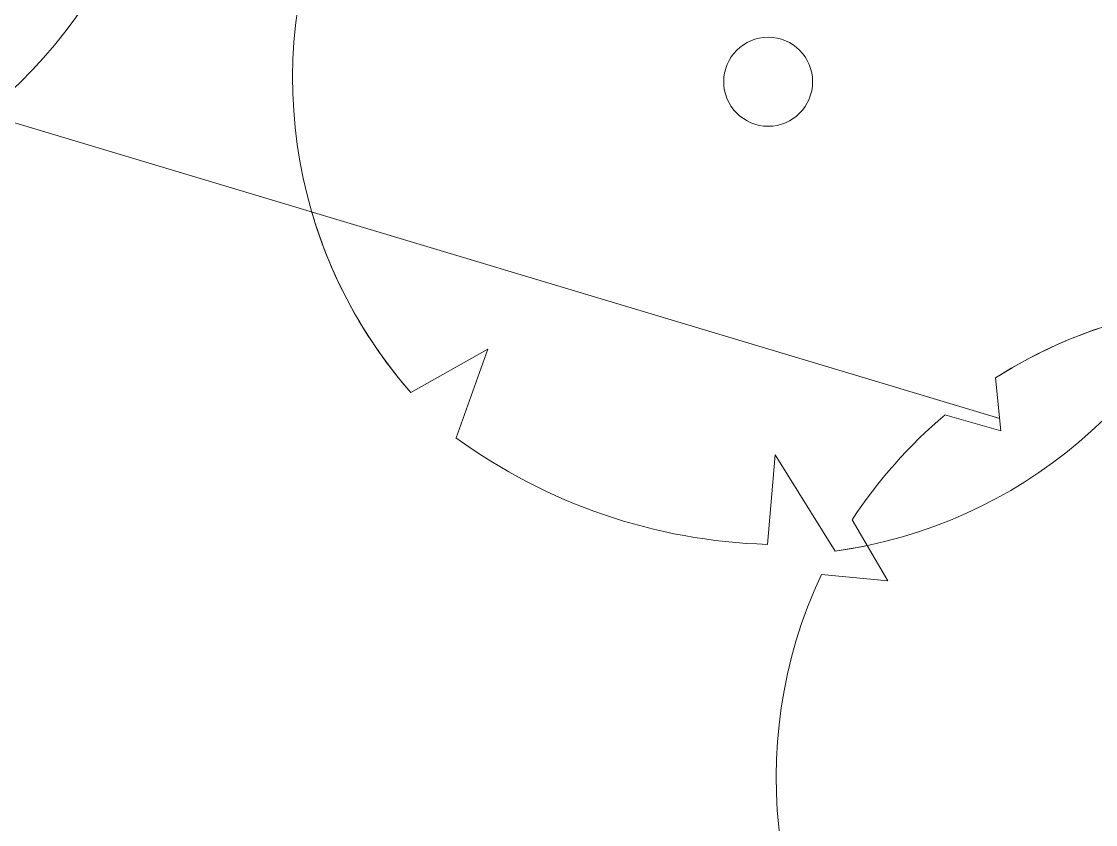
# Model space of a CAD drawing. Header units: millimetres. Extents: x -39027 to 364494, y -35256 to 94895.
# Drawn here: x 165858 to 168083, y 87203 to 88865 of the extents above; entities that cross this region are included whole.
import ezdxf

# ---------------------------------------------------------------- set-up
doc = ezdxf.new("R2010")
doc.units = ezdxf.units.MM
doc.header["$LTSCALE"] = 25
doc.linetypes.add('BG_Dash Dot 3mm', pattern=[7, 3, -2, 0, -2])
for name, color, linetype, lineweight in [('A-DETL-MBND', 4, 'Continuous', 13), ('C-PROP-LINE', 91, 'BG_Dash Dot 3mm', 25), ('C-TOPO', 251, 'Continuous', 9), ('L-PLNT', 71, 'Continuous', 5)]:
    doc.layers.add(name, color=color, linetype=linetype, lineweight=lineweight)

# ---------------------------------------------------------------- blocks, each defined once
blk = doc.blocks.new('PLANTING_Coloured tree scaleable - 2_5 Meters-V220-PROPOSED FIRST FLOOR PLAN')
at = {"layer": 'A-DETL-MBND', "lineweight": 5}
blk.add_arc((0.2, 6.8), 989, 300.9465, 5.8599, dxfattribs=at)
blk = doc.blocks.new('PLANTING_Coloured tree scaleable - 2_5 Meters-V224-PROPOSED FIRST FLOOR PLAN')
at = {"layer": 'A-DETL-MBND', "lineweight": 5}
for p, q in [((316.4, -707), (508.7, -841.4)), ((374.2, -883.7), (316.4, -707)), ((374.2, -883.7), (316.4, -707)), ((316.4, -707), (508.7, -841.4)), ((-429, -884.2), (-316.7, -739.3)), ((-429, -884.2), (-316.7, -739.3)), ((-316.7, -739.3), (-305.8, -933.7)), ((-316.7, -739.3), (-305.8, -933.7))]:
    blk.add_line(p, q, dxfattribs=at)
blk.add_circle((-0.1, -2), 92.1, dxfattribs=at)
for centre, radius, start, end in [((0.2, 6.8), 989, 300.9465, 5.8599), ((0.2, 6.8), 989, 177.9304, 244.2846), ((0.2, 6.8), 989, 219.4288, 244.2846), ((0.2, 6.8), 989, 300.9465, 304.8309), ((-46.3, 186.8), 1150.1, 256.9579, 291.4464), ((-46.3, 186.8), 1150.1, 256.9579, 291.4464)]:
    blk.add_arc(centre, radius, start, end, dxfattribs=at)
blk = doc.blocks.new('PLANTING_Coloured tree scaleable - 2_5 Meters-V225-PROPOSED FIRST FLOOR PLAN')
at = {"layer": 'A-DETL-MBND', "lineweight": 5}
for p, q in [((-816.4, 558.4), (-762.9, 462.3)), ((-816.4, 558.4), (-762.9, 462.3)), ((-762.9, 462.3), (-882.4, 446.9)), ((-762.9, 462.3), (-882.4, 446.9)), ((-974.1, 171.4), (-856.7, 84.5)), ((-974.1, 171.4), (-856.7, 84.5)), ((-856.7, 84.5), (-988.2, 42.5)), ((-856.7, 84.5), (-988.2, 42.5))]:
    blk.add_line(p, q, dxfattribs=at)
for centre, start, end in [((-0.1, 0), 108.0083, 145.6274), ((-0.1, 0), 110.2766, 145.6274), ((-0.1, 0), 153.1369, 170.0213), ((-0.1, 0), 153.1369, 170.0213), ((0.2, 6.8), 177.9304, 244.2846), ((0.2, 6.8), 177.9304, 244.2846)]:
    blk.add_arc(centre, 989, start, end, dxfattribs=at)
blk = doc.blocks.new('Family - ___-1009153-PROPOSED FIRST FLOOR PLAN')
at = {"layer": 'C-PROP-LINE'}
blk.add_arc((14652.7, 63546.4), 51820, 244.73749, 256.36333, dxfattribs=at)

msp = doc.modelspace()

# ---------------------------------------------------------------- linework, layer by layer
at = {"layer": 'C-TOPO'}
msp.add_line((165596.8, 88729.7), (167884.8, 88043.2), dxfattribs=at)

# ---------------------------------------------------------------- block references
at = {"layer": 'C-PROP-LINE'}
msp.add_blockref('Family - ___-1009153-PROPOSED FIRST FLOOR PLAN', (172355.8, 73784.3), dxfattribs=at)
at = {"layer": 'L-PLNT', "lineweight": 5, "rotation": 336.8993779194267}
for name, p in [('PLANTING_Coloured tree scaleable - 2_5 Meters-V220-PROPOSED FIRST FLOOR PLAN', (165162.6, 89441.3)), ('PLANTING_Coloured tree scaleable - 2_5 Meters-V224-PROPOSED FIRST FLOOR PLAN', (167406.1, 88742.2)), ('PLANTING_Coloured tree scaleable - 2_5 Meters-V225-PROPOSED FIRST FLOOR PLAN', (168407.8, 87293.2))]:
    msp.add_blockref(name, p, dxfattribs=at)

doc.saveas('drawing.dxf')
